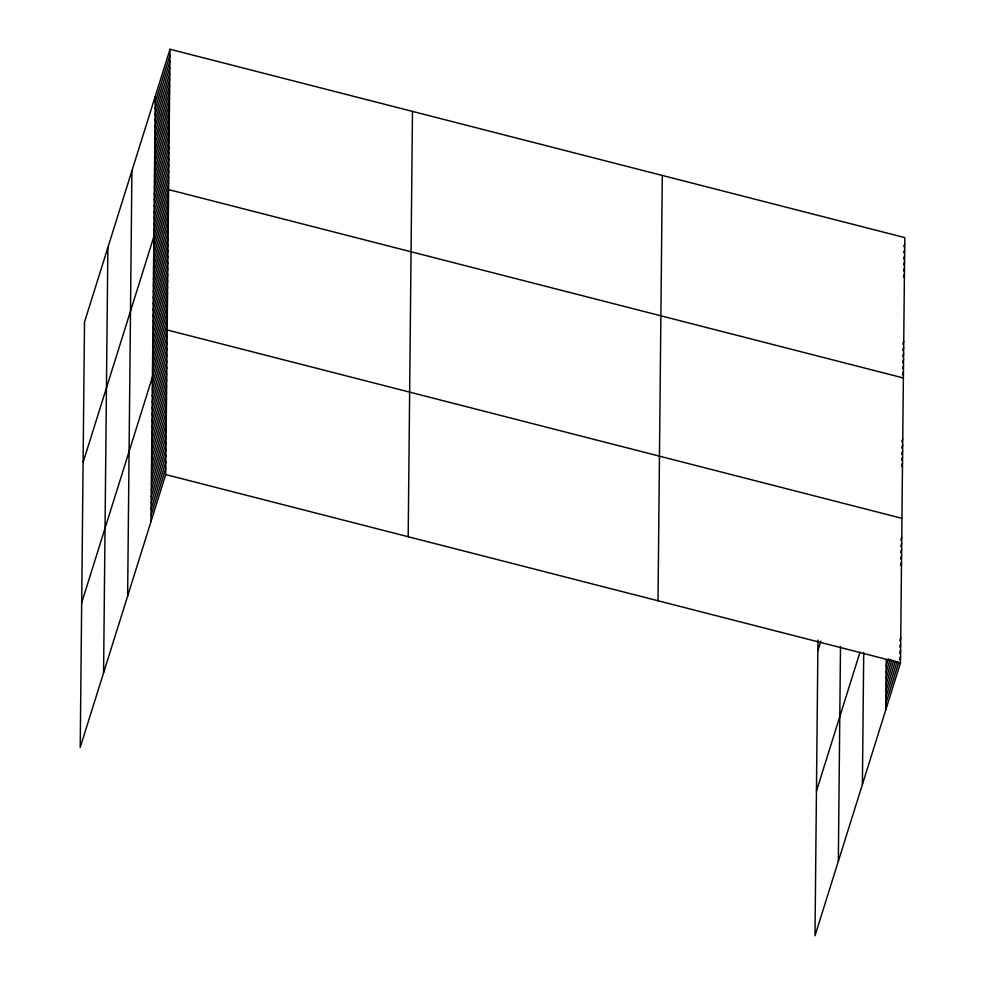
<?xml version="1.0" encoding="UTF-8"?>
<svg xmlns="http://www.w3.org/2000/svg" width="985" height="985" viewBox="0 0 985 985"><rect width="100%" height="100%" fill="white"/><g stroke="black" fill="none" stroke-linecap="round" stroke-linejoin="round"><path stroke-width="1.48" d="M103.573 672.89L107.87 247.567M127.619 596.122L131.916 170.799M150.976 521.619L155.273 96.296M170.011 49.25L84.513 322.07L80.216 747.393L165.714 474.573L170.011 49.25L904.784 237.607L900.487 662.93L814.989 935.75L817.969 640.102M408.184 536.739L412.481 111.403M658.005 600.776L662.302 175.453M838.333 861.247L840.5 646.455M862.392 784.479L863.722 652.452M885.737 709.976L886.241 659.679M155.211 102.403L169.949 55.357M155.15 108.498L169.888 61.452M155.088 114.605L169.826 67.559M155.027 120.712L169.765 73.666M154.965 126.806L169.703 79.76M154.904 132.913L169.642 85.867M154.842 139.008L169.58 91.962M154.78 145.115L169.518 98.069M154.719 151.222L169.457 104.176M154.657 157.317L169.395 110.271M154.596 163.424L169.334 116.378M154.534 169.531L169.272 122.485M154.473 175.625L169.211 128.579M154.411 181.732L169.149 134.686M154.35 187.839L169.088 140.793M154.288 193.934L169.026 146.888M154.226 200.041L168.964 152.995M154.165 206.136L168.903 159.09M154.103 212.243L168.841 165.197M154.042 218.35L168.78 171.304M153.98 224.445L168.718 177.399M153.919 230.552L168.657 183.505M83.097 462.421L168.595 189.612L903.356 377.969M153.795 242.753L168.533 195.707M153.734 248.86L168.472 201.814M153.672 254.967L168.41 207.909M153.611 261.062L168.349 214.016M153.549 267.169L168.287 220.123M153.488 273.264L168.226 226.218M153.426 279.371L168.164 232.325M153.364 285.478L168.103 238.432M153.303 291.572L168.041 244.526M153.241 297.679L167.979 250.633M153.18 303.786L167.918 256.74M153.106 309.881L167.856 262.835M153.044 315.988L167.795 268.942M152.983 322.083L167.733 275.037M152.921 328.19L167.672 281.144M152.86 334.297L167.61 287.251M152.798 340.391L167.549 293.345M152.737 346.498L167.487 299.452M152.675 352.605L167.425 305.559M152.613 358.7L167.364 311.654M152.552 364.807L167.302 317.761M152.49 370.914L167.241 323.868M81.681 602.783L167.179 329.963L901.94 518.319M152.367 383.3L167.118 336.254M152.306 389.58L167.056 342.534M152.244 395.871L166.982 348.825M152.182 402.163L166.921 355.117M152.121 408.443L166.859 361.396M152.047 414.734L166.797 367.688M151.986 421.026L166.736 373.98M151.924 427.305L166.674 380.259M151.862 433.597L166.6 386.551M151.801 439.889L166.539 392.843M151.739 446.168L166.477 399.122M151.665 452.46L166.416 405.414M151.604 458.751L166.354 411.705M151.542 465.031L166.293 417.985M151.481 471.322L166.219 424.276M151.419 477.614L166.157 430.568M151.358 483.894L166.096 436.848M151.296 490.185L166.034 443.139M151.222 496.477L165.972 449.431M151.161 502.756L165.911 455.71M151.099 509.048L165.849 462.002M151.037 515.34L165.775 468.281M903.824 246.558L904.722 243.714M903.762 252.665L904.661 249.808M903.701 258.772L904.599 255.915M903.639 264.866L904.538 262.022M903.577 270.974L904.476 268.117M903.516 277.08L904.415 274.224M902.839 344.196L903.725 341.352M902.777 350.303L903.664 347.459M902.716 356.41L903.602 353.553M902.654 362.505L903.54 359.66M902.592 368.612L903.479 365.755M902.531 374.719L903.417 371.862M817.87 650.777L820.887 641.124M901.854 441.846L902.74 438.99M901.792 447.941L902.679 445.097M901.731 454.048L902.617 451.192M901.669 460.155L902.555 457.299M901.607 466.25L902.494 463.406M816.442 791.14L859.991 652.205M900.856 540.039L901.755 537.182M900.795 546.318L901.694 543.474M900.733 552.61L901.62 549.765M900.672 558.901L901.558 556.045M900.61 565.181L901.497 562.337M886.18 665.971L888.421 658.842M886.118 672.25L890.144 659.421M886.057 678.542L891.868 660.012M885.995 684.834L893.592 660.59M899.847 640.632L900.733 637.788M885.934 691.113L895.316 661.181M899.773 646.923L900.672 644.067M885.86 697.405L897.039 661.76M899.711 653.215L900.61 650.359M885.798 703.696L898.763 662.351M899.65 659.494L900.549 656.65M165.714 474.573L900.487 662.93"/></g></svg>
